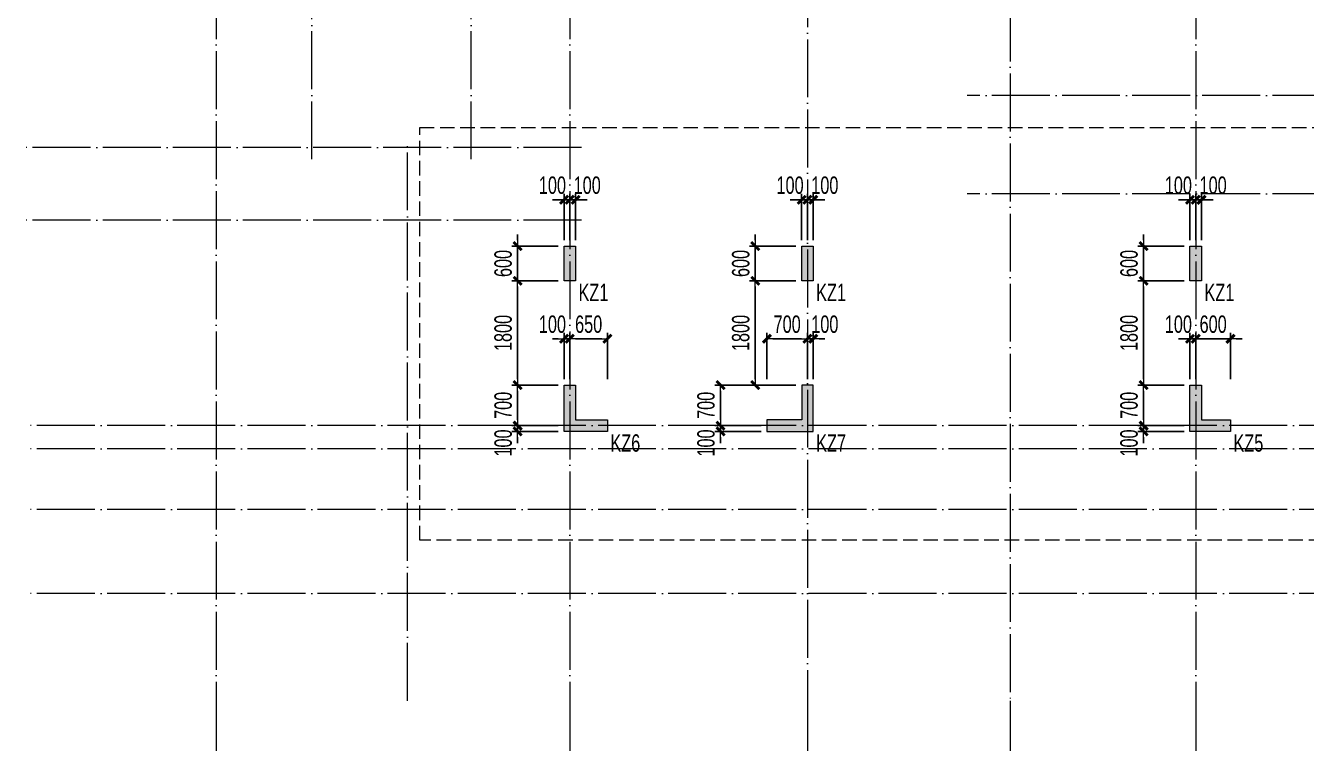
# Model space of a CAD drawing. Extents: x -129922 to 1190196, y -520662 to 139923.
# Drawn here: x 287206 to 309305, y -415658 to -403263 of the extents above; entities that cross this region are included whole.
import ezdxf
from ezdxf.enums import TextEntityAlignment as Align

# ---------------------------------------------------------------- set-up
doc = ezdxf.new("R2010")
doc.units = 0
doc.header["$LTSCALE"] = 1000
doc.header["$MEASUREMENT"] = 0
doc.linetypes.add('DASH', pattern=[0.35, 0.25, -0.1])
doc.linetypes.add('DOTE', pattern=[2.42, 2, -0.2, 0.02, -0.2])
for name, color, linetype, lineweight in [('A-标注-轴号', 3, 'Continuous', 15), ('A-轴线-塔楼', 1, 'DOTE', 9), ('A-轴线-隔墙', 41, 'DOTE', 9), ('S-墙柱-DIM', 3, 'Continuous', 20), ('S-墙柱-HATCH', 251, 'Continuous', 9), ('S-墙柱-WALL', 6, 'Continuous', 20), ('S-板-BEAM', 4, 'DASH', 20), ('S-通用-TEXT', 7, 'Continuous', 20)]:
    doc.layers.add(name, color=color, linetype=linetype, lineweight=lineweight)
doc.styles.add('BW_Dim', font='Bweng.shx', dxfattribs={"width": 0.7, "bigfont": 'hztxt.shx'})
doc.dimstyles.new('Cyz_100_100', dxfattribs={"dimtxt": 300, "dimasz": 100, "dimexe": 100, "dimexo": 100, "dimgap": 100, "dimtad": 1, "dimdec": 0, "dimzin": 0, "dimdsep": 46, "dimtxsty": 'BW_Dim', "dimblk": '_bwk', "dimcen": 0, "dimclrt": 7, "dimadec": 0, "dimazin": 0, "dimtfac": 1, "dimtdec": 0, "dimtix": 1, "dimtmove": 2, "dimatfit": 0, "dimfxl": 0, "dimtolj": 1, "dimtzin": 0, "dimarcsym": 0})

# ---------------------------------------------------------------- blocks, each defined once
blk = doc.blocks.new('_bwk')
blk.add_line((-1, 0), (0, 0))
at = {"const_width": 0.5}
blk.add_lwpolyline([(-0.7, -0.7), (0.7, 0.7)], dxfattribs=at)
blk = doc.blocks.new('*D349')
at = {"layer": 'Defpoints', "color": 0, "transparency": 16777216}
for p in [(295696, -407671), (296496, -407671), (296496, -409471)]:
    blk.add_point(p, dxfattribs=at)
at = {"layer": 'S-墙柱-DIM', "color": 0, "lineweight": -2, "transparency": 16777216}
for p, q in [((296396, -407671), (295596, -407671)), ((295696, -409371), (295696, -407771)), ((296396, -409471), (295596, -409471))]:
    blk.add_line(p, q, dxfattribs=at)
at = {"layer": 'S-墙柱-DIM', "color": 0, "lineweight": -2, "transparency": 16777216, "xscale": 100, "yscale": 100, "zscale": 100}
for p, rotation in [((295696, -407671), 90), ((295696, -409471), 270)]:
    blk.add_blockref('_bwk', p, dxfattribs=dict(at, rotation=rotation))
at = {"layer": 'S-墙柱-DIM', "color": 7, "transparency": 16777216, "insert": (295446, -408571), "char_height": 300, "attachment_point": 5, "rotation": 90, "style": 'BW_Dim'}
blk.add_mtext('\\A1;1800', dxfattribs=at)
blk = doc.blocks.new('*D350')
at = {"layer": 'Defpoints', "color": 0, "transparency": 16777216}
for p in [(295696, -407071), (296496, -407071), (296496, -407671)]:
    blk.add_point(p, dxfattribs=at)
at = {"layer": 'S-墙柱-DIM', "color": 0, "lineweight": -2, "transparency": 16777216}
for p, q in [((295696, -406971), (295696, -406871)), ((296396, -407071), (295596, -407071)), ((295696, -407671), (295696, -407071)), ((296396, -407671), (295596, -407671)), ((295696, -407771), (295696, -407871))]:
    blk.add_line(p, q, dxfattribs=at)
at = {"layer": 'S-墙柱-DIM', "color": 0, "lineweight": -2, "transparency": 16777216, "xscale": 100, "yscale": 100, "zscale": 100}
for p, rotation in [((295696, -407071), 270), ((295696, -407671), 90)]:
    blk.add_blockref('_bwk', p, dxfattribs=dict(at, rotation=rotation))
at = {"layer": 'S-墙柱-DIM', "color": 7, "transparency": 16777216, "insert": (295446, -407371), "char_height": 300, "attachment_point": 5, "rotation": 90, "style": 'BW_Dim'}
blk.add_mtext('\\A1;600', dxfattribs=at)
blk = doc.blocks.new('*D351')
at = {"layer": 'Defpoints', "color": 0, "transparency": 16777216}
for p in [(296596, -406271), (296496, -407071), (296596, -407071)]:
    blk.add_point(p, dxfattribs=at)
at = {"layer": 'S-墙柱-DIM', "color": 0, "lineweight": -2, "transparency": 16777216}
for p, q in [((296496, -406971), (296496, -406171)), ((296596, -406971), (296596, -406171)), ((296396, -406271), (296296, -406271)), ((296496, -406271), (296596, -406271)), ((296696, -406271), (296796, -406271))]:
    blk.add_line(p, q, dxfattribs=at)
at = {"layer": 'S-墙柱-DIM', "color": 0, "lineweight": -2, "transparency": 16777216, "xscale": 100, "yscale": 100, "zscale": 100}
blk.add_blockref('_bwk', (296496, -406271), dxfattribs=at)
at = {"layer": 'S-墙柱-DIM', "color": 0, "lineweight": -2, "transparency": 16777216, "xscale": 100, "yscale": 100, "zscale": 100, "rotation": 180}
blk.add_blockref('_bwk', (296596, -406271), dxfattribs=at)
at = {"layer": 'S-墙柱-DIM', "color": 7, "transparency": 16777216, "insert": (296296, -406021), "char_height": 300, "attachment_point": 5, "style": 'BW_Dim'}
blk.add_mtext('\\A1;100', dxfattribs=at)
blk = doc.blocks.new('*D352')
at = {"layer": 'Defpoints', "color": 0, "transparency": 16777216}
for p in [(296696, -406271), (296596, -407071), (296696, -407071)]:
    blk.add_point(p, dxfattribs=at)
at = {"layer": 'S-墙柱-DIM', "color": 0, "lineweight": -2, "transparency": 16777216}
for p, q in [((296596, -406971), (296596, -406171)), ((296696, -406971), (296696, -406171)), ((296496, -406271), (296396, -406271)), ((296596, -406271), (296696, -406271)), ((296796, -406271), (296896, -406271))]:
    blk.add_line(p, q, dxfattribs=at)
at = {"layer": 'S-墙柱-DIM', "color": 0, "lineweight": -2, "transparency": 16777216, "xscale": 100, "yscale": 100, "zscale": 100}
blk.add_blockref('_bwk', (296596, -406271), dxfattribs=at)
at = {"layer": 'S-墙柱-DIM', "color": 0, "lineweight": -2, "transparency": 16777216, "xscale": 100, "yscale": 100, "zscale": 100, "rotation": 180}
blk.add_blockref('_bwk', (296696, -406271), dxfattribs=at)
at = {"layer": 'S-墙柱-DIM', "color": 7, "transparency": 16777216, "insert": (296896, -406021), "char_height": 300, "attachment_point": 5, "style": 'BW_Dim'}
blk.add_mtext('\\A1;100', dxfattribs=at)
blk = doc.blocks.new('*D353')
at = {"layer": 'Defpoints', "color": 0, "transparency": 16777216}
for p in [(295696, -410171), (296496, -410171), (296496, -410271)]:
    blk.add_point(p, dxfattribs=at)
at = {"layer": 'S-墙柱-DIM', "color": 0, "lineweight": -2, "transparency": 16777216}
for p, q in [((295696, -410071), (295696, -409971)), ((296396, -410171), (295596, -410171)), ((296396, -410271), (295596, -410271)), ((295696, -410271), (295696, -410171)), ((295696, -410371), (295696, -410471))]:
    blk.add_line(p, q, dxfattribs=at)
at = {"layer": 'S-墙柱-DIM', "color": 0, "lineweight": -2, "transparency": 16777216, "xscale": 100, "yscale": 100, "zscale": 100}
for p, rotation in [((295696, -410171), 270), ((295696, -410271), 90)]:
    blk.add_blockref('_bwk', p, dxfattribs=dict(at, rotation=rotation))
at = {"layer": 'S-墙柱-DIM', "color": 7, "transparency": 16777216, "insert": (295446, -410471), "char_height": 300, "attachment_point": 5, "rotation": 90, "style": 'BW_Dim'}
blk.add_mtext('\\A1;100', dxfattribs=at)
blk = doc.blocks.new('*D354')
at = {"layer": 'Defpoints', "color": 0, "transparency": 16777216}
for p in [(295696, -409471), (296496, -409471), (296496, -410171)]:
    blk.add_point(p, dxfattribs=at)
at = {"layer": 'S-墙柱-DIM', "color": 0, "lineweight": -2, "transparency": 16777216}
for p, q in [((296396, -409471), (295596, -409471)), ((295696, -410071), (295696, -409571)), ((296396, -410171), (295596, -410171))]:
    blk.add_line(p, q, dxfattribs=at)
at = {"layer": 'S-墙柱-DIM', "color": 0, "lineweight": -2, "transparency": 16777216, "xscale": 100, "yscale": 100, "zscale": 100}
for p, rotation in [((295696, -409471), 90), ((295696, -410171), 270)]:
    blk.add_blockref('_bwk', p, dxfattribs=dict(at, rotation=rotation))
at = {"layer": 'S-墙柱-DIM', "color": 7, "transparency": 16777216, "insert": (295446, -409821), "char_height": 300, "attachment_point": 5, "rotation": 90, "style": 'BW_Dim'}
blk.add_mtext('\\A1;700', dxfattribs=at)
blk = doc.blocks.new('*D355')
at = {"layer": 'Defpoints', "color": 0, "transparency": 16777216}
for p in [(296596, -408671), (296496, -409471), (296596, -409471)]:
    blk.add_point(p, dxfattribs=at)
at = {"layer": 'S-墙柱-DIM', "color": 0, "lineweight": -2, "transparency": 16777216}
for p, q in [((296496, -409371), (296496, -408571)), ((296596, -409371), (296596, -408571)), ((296396, -408671), (296296, -408671)), ((296496, -408671), (296596, -408671)), ((296696, -408671), (296796, -408671))]:
    blk.add_line(p, q, dxfattribs=at)
at = {"layer": 'S-墙柱-DIM', "color": 0, "lineweight": -2, "transparency": 16777216, "xscale": 100, "yscale": 100, "zscale": 100}
blk.add_blockref('_bwk', (296496, -408671), dxfattribs=at)
at = {"layer": 'S-墙柱-DIM', "color": 0, "lineweight": -2, "transparency": 16777216, "xscale": 100, "yscale": 100, "zscale": 100, "rotation": 180}
blk.add_blockref('_bwk', (296596, -408671), dxfattribs=at)
at = {"layer": 'S-墙柱-DIM', "color": 7, "transparency": 16777216, "insert": (296296, -408421), "char_height": 300, "attachment_point": 5, "style": 'BW_Dim'}
blk.add_mtext('\\A1;100', dxfattribs=at)
blk = doc.blocks.new('*D356')
at = {"layer": 'Defpoints', "color": 0, "transparency": 16777216}
for p in [(297246, -408671), (296596, -409471), (297246, -409471)]:
    blk.add_point(p, dxfattribs=at)
at = {"layer": 'S-墙柱-DIM', "color": 0, "lineweight": -2, "transparency": 16777216}
for p, q in [((296596, -409371), (296596, -408571)), ((297246, -409371), (297246, -408571)), ((296696, -408671), (297146, -408671))]:
    blk.add_line(p, q, dxfattribs=at)
at = {"layer": 'S-墙柱-DIM', "color": 0, "lineweight": -2, "transparency": 16777216, "xscale": 100, "yscale": 100, "zscale": 100, "rotation": 180}
blk.add_blockref('_bwk', (296596, -408671), dxfattribs=at)
at = {"layer": 'S-墙柱-DIM', "color": 0, "lineweight": -2, "transparency": 16777216, "xscale": 100, "yscale": 100, "zscale": 100}
blk.add_blockref('_bwk', (297246, -408671), dxfattribs=at)
at = {"layer": 'S-墙柱-DIM', "color": 7, "transparency": 16777216, "insert": (296921, -408421), "char_height": 300, "attachment_point": 5, "style": 'BW_Dim'}
blk.add_mtext('\\A1;650', dxfattribs=at)
blk = doc.blocks.new('*D357')
at = {"layer": 'Defpoints', "color": 0, "transparency": 16777216}
for p in [(299196, -410171), (299996, -410171), (299996, -410271)]:
    blk.add_point(p, dxfattribs=at)
at = {"layer": 'S-墙柱-DIM', "color": 0, "lineweight": -2, "transparency": 16777216}
for p, q in [((299196, -410071), (299196, -409971)), ((299896, -410171), (299096, -410171)), ((299896, -410271), (299096, -410271)), ((299196, -410271), (299196, -410171)), ((299196, -410371), (299196, -410471))]:
    blk.add_line(p, q, dxfattribs=at)
at = {"layer": 'S-墙柱-DIM', "color": 0, "lineweight": -2, "transparency": 16777216, "xscale": 100, "yscale": 100, "zscale": 100}
for p, rotation in [((299196, -410171), 270), ((299196, -410271), 90)]:
    blk.add_blockref('_bwk', p, dxfattribs=dict(at, rotation=rotation))
at = {"layer": 'S-墙柱-DIM', "color": 7, "transparency": 16777216, "insert": (298946, -410471), "char_height": 300, "attachment_point": 5, "rotation": 90, "style": 'BW_Dim'}
blk.add_mtext('\\A1;100', dxfattribs=at)
blk = doc.blocks.new('*D358')
at = {"layer": 'Defpoints', "color": 0, "transparency": 16777216}
for p in [(299196, -409471), (299996, -409471), (299996, -410171)]:
    blk.add_point(p, dxfattribs=at)
at = {"layer": 'S-墙柱-DIM', "color": 0, "lineweight": -2, "transparency": 16777216}
for p, q in [((299896, -409471), (299096, -409471)), ((299196, -410071), (299196, -409571)), ((299896, -410171), (299096, -410171))]:
    blk.add_line(p, q, dxfattribs=at)
at = {"layer": 'S-墙柱-DIM', "color": 0, "lineweight": -2, "transparency": 16777216, "xscale": 100, "yscale": 100, "zscale": 100}
for p, rotation in [((299196, -409471), 90), ((299196, -410171), 270)]:
    blk.add_blockref('_bwk', p, dxfattribs=dict(at, rotation=rotation))
at = {"layer": 'S-墙柱-DIM', "color": 7, "transparency": 16777216, "insert": (298946, -409821), "char_height": 300, "attachment_point": 5, "rotation": 90, "style": 'BW_Dim'}
blk.add_mtext('\\A1;700', dxfattribs=at)
blk = doc.blocks.new('*D359')
at = {"layer": 'Defpoints', "color": 0, "transparency": 16777216}
for p in [(300696, -408671), (299996, -409471), (300696, -409471)]:
    blk.add_point(p, dxfattribs=at)
at = {"layer": 'S-墙柱-DIM', "color": 0, "lineweight": -2, "transparency": 16777216}
for p, q in [((299996, -409371), (299996, -408571)), ((300696, -409371), (300696, -408571)), ((300096, -408671), (300596, -408671))]:
    blk.add_line(p, q, dxfattribs=at)
at = {"layer": 'S-墙柱-DIM', "color": 0, "lineweight": -2, "transparency": 16777216, "xscale": 100, "yscale": 100, "zscale": 100, "rotation": 180}
blk.add_blockref('_bwk', (299996, -408671), dxfattribs=at)
at = {"layer": 'S-墙柱-DIM', "color": 0, "lineweight": -2, "transparency": 16777216, "xscale": 100, "yscale": 100, "zscale": 100}
blk.add_blockref('_bwk', (300696, -408671), dxfattribs=at)
at = {"layer": 'S-墙柱-DIM', "color": 7, "transparency": 16777216, "insert": (300346, -408421), "char_height": 300, "attachment_point": 5, "style": 'BW_Dim'}
blk.add_mtext('\\A1;700', dxfattribs=at)
blk = doc.blocks.new('*D360')
at = {"layer": 'Defpoints', "color": 0, "transparency": 16777216}
for p in [(300796, -408671), (300696, -409471), (300796, -409471)]:
    blk.add_point(p, dxfattribs=at)
at = {"layer": 'S-墙柱-DIM', "color": 0, "lineweight": -2, "transparency": 16777216}
for p, q in [((300696, -409371), (300696, -408571)), ((300796, -409371), (300796, -408571)), ((300596, -408671), (300496, -408671)), ((300696, -408671), (300796, -408671)), ((300896, -408671), (300996, -408671))]:
    blk.add_line(p, q, dxfattribs=at)
at = {"layer": 'S-墙柱-DIM', "color": 0, "lineweight": -2, "transparency": 16777216, "xscale": 100, "yscale": 100, "zscale": 100}
blk.add_blockref('_bwk', (300696, -408671), dxfattribs=at)
at = {"layer": 'S-墙柱-DIM', "color": 0, "lineweight": -2, "transparency": 16777216, "xscale": 100, "yscale": 100, "zscale": 100, "rotation": 180}
blk.add_blockref('_bwk', (300796, -408671), dxfattribs=at)
at = {"layer": 'S-墙柱-DIM', "color": 7, "transparency": 16777216, "insert": (300996, -408421), "char_height": 300, "attachment_point": 5, "style": 'BW_Dim'}
blk.add_mtext('\\A1;100', dxfattribs=at)
blk = doc.blocks.new('*D361')
at = {"layer": 'Defpoints', "color": 0, "transparency": 16777216}
for p in [(299796, -407671), (300596, -407671), (300596, -409471)]:
    blk.add_point(p, dxfattribs=at)
at = {"layer": 'S-墙柱-DIM', "color": 0, "lineweight": -2, "transparency": 16777216}
for p, q in [((300496, -407671), (299696, -407671)), ((299796, -409371), (299796, -407771)), ((300496, -409471), (299696, -409471))]:
    blk.add_line(p, q, dxfattribs=at)
at = {"layer": 'S-墙柱-DIM', "color": 0, "lineweight": -2, "transparency": 16777216, "xscale": 100, "yscale": 100, "zscale": 100}
for p, rotation in [((299796, -407671), 90), ((299796, -409471), 270)]:
    blk.add_blockref('_bwk', p, dxfattribs=dict(at, rotation=rotation))
at = {"layer": 'S-墙柱-DIM', "color": 7, "transparency": 16777216, "insert": (299546, -408571), "char_height": 300, "attachment_point": 5, "rotation": 90, "style": 'BW_Dim'}
blk.add_mtext('\\A1;1800', dxfattribs=at)
blk = doc.blocks.new('*D362')
at = {"layer": 'Defpoints', "color": 0, "transparency": 16777216}
for p in [(299796, -407071), (300596, -407071), (300596, -407671)]:
    blk.add_point(p, dxfattribs=at)
at = {"layer": 'S-墙柱-DIM', "color": 0, "lineweight": -2, "transparency": 16777216}
for p, q in [((299796, -406971), (299796, -406871)), ((300496, -407071), (299696, -407071)), ((299796, -407671), (299796, -407071)), ((300496, -407671), (299696, -407671)), ((299796, -407771), (299796, -407871))]:
    blk.add_line(p, q, dxfattribs=at)
at = {"layer": 'S-墙柱-DIM', "color": 0, "lineweight": -2, "transparency": 16777216, "xscale": 100, "yscale": 100, "zscale": 100}
for p, rotation in [((299796, -407071), 270), ((299796, -407671), 90)]:
    blk.add_blockref('_bwk', p, dxfattribs=dict(at, rotation=rotation))
at = {"layer": 'S-墙柱-DIM', "color": 7, "transparency": 16777216, "insert": (299546, -407371), "char_height": 300, "attachment_point": 5, "rotation": 90, "style": 'BW_Dim'}
blk.add_mtext('\\A1;600', dxfattribs=at)
blk = doc.blocks.new('*D363')
at = {"layer": 'Defpoints', "color": 0, "transparency": 16777216}
for p in [(300696, -406271), (300596, -407071), (300696, -407071)]:
    blk.add_point(p, dxfattribs=at)
at = {"layer": 'S-墙柱-DIM', "color": 0, "lineweight": -2, "transparency": 16777216}
for p, q in [((300596, -406971), (300596, -406171)), ((300696, -406971), (300696, -406171)), ((300496, -406271), (300396, -406271)), ((300596, -406271), (300696, -406271)), ((300796, -406271), (300896, -406271))]:
    blk.add_line(p, q, dxfattribs=at)
at = {"layer": 'S-墙柱-DIM', "color": 0, "lineweight": -2, "transparency": 16777216, "xscale": 100, "yscale": 100, "zscale": 100}
blk.add_blockref('_bwk', (300596, -406271), dxfattribs=at)
at = {"layer": 'S-墙柱-DIM', "color": 0, "lineweight": -2, "transparency": 16777216, "xscale": 100, "yscale": 100, "zscale": 100, "rotation": 180}
blk.add_blockref('_bwk', (300696, -406271), dxfattribs=at)
at = {"layer": 'S-墙柱-DIM', "color": 7, "transparency": 16777216, "insert": (300396, -406021), "char_height": 300, "attachment_point": 5, "style": 'BW_Dim'}
blk.add_mtext('\\A1;100', dxfattribs=at)
blk = doc.blocks.new('*D364')
at = {"layer": 'Defpoints', "color": 0, "transparency": 16777216}
for p in [(300796, -406271), (300696, -407071), (300796, -407071)]:
    blk.add_point(p, dxfattribs=at)
at = {"layer": 'S-墙柱-DIM', "color": 0, "lineweight": -2, "transparency": 16777216}
for p, q in [((300696, -406971), (300696, -406171)), ((300796, -406971), (300796, -406171)), ((300596, -406271), (300496, -406271)), ((300696, -406271), (300796, -406271)), ((300896, -406271), (300996, -406271))]:
    blk.add_line(p, q, dxfattribs=at)
at = {"layer": 'S-墙柱-DIM', "color": 0, "lineweight": -2, "transparency": 16777216, "xscale": 100, "yscale": 100, "zscale": 100}
blk.add_blockref('_bwk', (300696, -406271), dxfattribs=at)
at = {"layer": 'S-墙柱-DIM', "color": 0, "lineweight": -2, "transparency": 16777216, "xscale": 100, "yscale": 100, "zscale": 100, "rotation": 180}
blk.add_blockref('_bwk', (300796, -406271), dxfattribs=at)
at = {"layer": 'S-墙柱-DIM', "color": 7, "transparency": 16777216, "insert": (300996, -406021), "char_height": 300, "attachment_point": 5, "style": 'BW_Dim'}
blk.add_mtext('\\A1;100', dxfattribs=at)
blk = doc.blocks.new('*D365')
at = {"layer": 'Defpoints', "color": 0, "transparency": 16777216}
for p in [(306496, -410171), (307296, -410171), (307296, -410271)]:
    blk.add_point(p, dxfattribs=at)
at = {"layer": 'S-墙柱-DIM', "color": 0, "lineweight": -2, "transparency": 16777216}
for p, q in [((306496, -410071), (306496, -409971)), ((307196, -410171), (306396, -410171)), ((307196, -410271), (306396, -410271)), ((306496, -410271), (306496, -410171)), ((306496, -410371), (306496, -410471))]:
    blk.add_line(p, q, dxfattribs=at)
at = {"layer": 'S-墙柱-DIM', "color": 0, "lineweight": -2, "transparency": 16777216, "xscale": 100, "yscale": 100, "zscale": 100}
for p, rotation in [((306496, -410171), 270), ((306496, -410271), 90)]:
    blk.add_blockref('_bwk', p, dxfattribs=dict(at, rotation=rotation))
at = {"layer": 'S-墙柱-DIM', "color": 7, "transparency": 16777216, "insert": (306246, -410471), "char_height": 300, "attachment_point": 5, "rotation": 90, "style": 'BW_Dim'}
blk.add_mtext('\\A1;100', dxfattribs=at)
blk = doc.blocks.new('*D366')
at = {"layer": 'Defpoints', "color": 0, "transparency": 16777216}
for p in [(306496, -409471), (307296, -409471), (307296, -410171)]:
    blk.add_point(p, dxfattribs=at)
at = {"layer": 'S-墙柱-DIM', "color": 0, "lineweight": -2, "transparency": 16777216}
for p, q in [((307196, -409471), (306396, -409471)), ((306496, -410071), (306496, -409571)), ((307196, -410171), (306396, -410171))]:
    blk.add_line(p, q, dxfattribs=at)
at = {"layer": 'S-墙柱-DIM', "color": 0, "lineweight": -2, "transparency": 16777216, "xscale": 100, "yscale": 100, "zscale": 100}
for p, rotation in [((306496, -409471), 90), ((306496, -410171), 270)]:
    blk.add_blockref('_bwk', p, dxfattribs=dict(at, rotation=rotation))
at = {"layer": 'S-墙柱-DIM', "color": 7, "transparency": 16777216, "insert": (306246, -409821), "char_height": 300, "attachment_point": 5, "rotation": 90, "style": 'BW_Dim'}
blk.add_mtext('\\A1;700', dxfattribs=at)
blk = doc.blocks.new('*D367')
at = {"layer": 'Defpoints', "color": 0, "transparency": 16777216}
for p in [(307396, -408671), (307296, -409471), (307396, -409471)]:
    blk.add_point(p, dxfattribs=at)
at = {"layer": 'S-墙柱-DIM', "color": 0, "lineweight": -2, "transparency": 16777216}
for p, q in [((307296, -409371), (307296, -408571)), ((307396, -409371), (307396, -408571)), ((307196, -408671), (307096, -408671)), ((307296, -408671), (307396, -408671)), ((307496, -408671), (307596, -408671))]:
    blk.add_line(p, q, dxfattribs=at)
at = {"layer": 'S-墙柱-DIM', "color": 0, "lineweight": -2, "transparency": 16777216, "xscale": 100, "yscale": 100, "zscale": 100}
blk.add_blockref('_bwk', (307296, -408671), dxfattribs=at)
at = {"layer": 'S-墙柱-DIM', "color": 0, "lineweight": -2, "transparency": 16777216, "xscale": 100, "yscale": 100, "zscale": 100, "rotation": 180}
blk.add_blockref('_bwk', (307396, -408671), dxfattribs=at)
at = {"layer": 'S-墙柱-DIM', "color": 7, "transparency": 16777216, "insert": (307096, -408421), "char_height": 300, "attachment_point": 5, "style": 'BW_Dim'}
blk.add_mtext('\\A1;100', dxfattribs=at)
blk = doc.blocks.new('*D368')
at = {"layer": 'Defpoints', "color": 0, "transparency": 16777216}
for p in [(307996, -408671), (307396, -409471), (307996, -409471)]:
    blk.add_point(p, dxfattribs=at)
at = {"layer": 'S-墙柱-DIM', "color": 0, "lineweight": -2, "transparency": 16777216}
for p, q in [((307396, -409371), (307396, -408571)), ((307996, -409371), (307996, -408571)), ((307296, -408671), (307196, -408671)), ((307396, -408671), (307996, -408671)), ((308096, -408671), (308196, -408671))]:
    blk.add_line(p, q, dxfattribs=at)
at = {"layer": 'S-墙柱-DIM', "color": 0, "lineweight": -2, "transparency": 16777216, "xscale": 100, "yscale": 100, "zscale": 100}
blk.add_blockref('_bwk', (307396, -408671), dxfattribs=at)
at = {"layer": 'S-墙柱-DIM', "color": 0, "lineweight": -2, "transparency": 16777216, "xscale": 100, "yscale": 100, "zscale": 100, "rotation": 180}
blk.add_blockref('_bwk', (307996, -408671), dxfattribs=at)
at = {"layer": 'S-墙柱-DIM', "color": 7, "transparency": 16777216, "insert": (307696, -408421), "char_height": 300, "attachment_point": 5, "style": 'BW_Dim'}
blk.add_mtext('\\A1;600', dxfattribs=at)
blk = doc.blocks.new('*D369')
at = {"layer": 'Defpoints', "color": 0, "transparency": 16777216}
for p in [(306496, -407671), (307296, -407671), (307196, -409471)]:
    blk.add_point(p, dxfattribs=at)
at = {"layer": 'S-墙柱-DIM', "color": 0, "lineweight": -2, "transparency": 16777216}
for p, q in [((307196, -407671), (306396, -407671)), ((306496, -409371), (306496, -407771)), ((307096, -409471), (306396, -409471))]:
    blk.add_line(p, q, dxfattribs=at)
at = {"layer": 'S-墙柱-DIM', "color": 0, "lineweight": -2, "transparency": 16777216, "xscale": 100, "yscale": 100, "zscale": 100}
for p, rotation in [((306496, -407671), 90), ((306496, -409471), 270)]:
    blk.add_blockref('_bwk', p, dxfattribs=dict(at, rotation=rotation))
at = {"layer": 'S-墙柱-DIM', "color": 7, "transparency": 16777216, "insert": (306246, -408571), "char_height": 300, "attachment_point": 5, "rotation": 90, "style": 'BW_Dim'}
blk.add_mtext('\\A1;1800', dxfattribs=at)
blk = doc.blocks.new('*D370')
at = {"layer": 'Defpoints', "color": 0, "transparency": 16777216}
for p in [(306496, -407071), (307296, -407071), (307296, -407671)]:
    blk.add_point(p, dxfattribs=at)
at = {"layer": 'S-墙柱-DIM', "color": 0, "lineweight": -2, "transparency": 16777216}
for p, q in [((306496, -406971), (306496, -406871)), ((307196, -407071), (306396, -407071)), ((306496, -407671), (306496, -407071)), ((307196, -407671), (306396, -407671)), ((306496, -407771), (306496, -407871))]:
    blk.add_line(p, q, dxfattribs=at)
at = {"layer": 'S-墙柱-DIM', "color": 0, "lineweight": -2, "transparency": 16777216, "xscale": 100, "yscale": 100, "zscale": 100}
for p, rotation in [((306496, -407071), 270), ((306496, -407671), 90)]:
    blk.add_blockref('_bwk', p, dxfattribs=dict(at, rotation=rotation))
at = {"layer": 'S-墙柱-DIM', "color": 7, "transparency": 16777216, "insert": (306246, -407371), "char_height": 300, "attachment_point": 5, "rotation": 90, "style": 'BW_Dim'}
blk.add_mtext('\\A1;600', dxfattribs=at)
blk = doc.blocks.new('*D371')
at = {"layer": 'Defpoints', "color": 0, "transparency": 16777216}
for p in [(307396, -406271), (307296, -407071), (307396, -407071)]:
    blk.add_point(p, dxfattribs=at)
at = {"layer": 'S-墙柱-DIM', "color": 0, "lineweight": -2, "transparency": 16777216}
for p, q in [((307296, -406971), (307296, -406171)), ((307396, -406971), (307396, -406171)), ((307196, -406271), (307096, -406271)), ((307296, -406271), (307396, -406271)), ((307496, -406271), (307596, -406271))]:
    blk.add_line(p, q, dxfattribs=at)
at = {"layer": 'S-墙柱-DIM', "color": 0, "lineweight": -2, "transparency": 16777216, "xscale": 100, "yscale": 100, "zscale": 100}
blk.add_blockref('_bwk', (307296, -406271), dxfattribs=at)
at = {"layer": 'S-墙柱-DIM', "color": 0, "lineweight": -2, "transparency": 16777216, "xscale": 100, "yscale": 100, "zscale": 100, "rotation": 180}
blk.add_blockref('_bwk', (307396, -406271), dxfattribs=at)
at = {"layer": 'S-墙柱-DIM', "color": 7, "transparency": 16777216, "insert": (307096, -406021), "char_height": 300, "attachment_point": 5, "style": 'BW_Dim'}
blk.add_mtext('\\A1;100', dxfattribs=at)
blk = doc.blocks.new('*D372')
at = {"layer": 'Defpoints', "color": 0, "transparency": 16777216}
for p in [(307496, -406271), (307396, -407071), (307496, -407071)]:
    blk.add_point(p, dxfattribs=at)
at = {"layer": 'S-墙柱-DIM', "color": 0, "lineweight": -2, "transparency": 16777216}
for p, q in [((307396, -406971), (307396, -406171)), ((307496, -406971), (307496, -406171)), ((307296, -406271), (307196, -406271)), ((307396, -406271), (307496, -406271)), ((307596, -406271), (307696, -406271))]:
    blk.add_line(p, q, dxfattribs=at)
at = {"layer": 'S-墙柱-DIM', "color": 0, "lineweight": -2, "transparency": 16777216, "xscale": 100, "yscale": 100, "zscale": 100}
blk.add_blockref('_bwk', (307396, -406271), dxfattribs=at)
at = {"layer": 'S-墙柱-DIM', "color": 0, "lineweight": -2, "transparency": 16777216, "xscale": 100, "yscale": 100, "zscale": 100, "rotation": 180}
blk.add_blockref('_bwk', (307496, -406271), dxfattribs=at)
at = {"layer": 'S-墙柱-DIM', "color": 7, "transparency": 16777216, "insert": (307696, -406021), "char_height": 300, "attachment_point": 5, "style": 'BW_Dim'}
blk.add_mtext('\\A1;100', dxfattribs=at)
blk = doc.blocks.new('ZHOUWANG3')
at = {"layer": 'A-标注-轴号'}
for p, q in [((88652, 226834), (88652, 222834)), ((94752, 226834), (94752, 222834)), ((98852, 226834), (98852, 222834)), ((102352, 226834), (102352, 222834)), ((105552, 226834), (105552, 222834))]:
    blk.add_line(p, q, dxfattribs=at)
at = {"layer": 'A-轴线-塔楼', "linetype": 'DOTE', "ltscale": 0.5}
for p, q in [((88652, 248942), (88652, 226834)), ((94752, 248942), (94752, 226834)), ((105552, 248942), (105552, 226834)), ((98852, 241886), (98852, 226834)), ((102352, 240086), (102352, 226834)), ((122394, 235586), (101608, 235586)), ((139798, 231586), (85362, 231586)), ((139798, 228686), (85362, 228686))]:
    blk.add_line(p, q, dxfattribs=at)
at = {"layer": 'A-轴线-隔墙', "ltscale": 0.5}
for p, q in [((90302, 236186), (90302, 248942)), ((93052, 236186), (93052, 248942)), ((122394, 237286), (101608, 237286)), ((91952, 226834), (91952, 236486)), ((94952, 236386), (85362, 236386)), ((94952, 235136), (85362, 235136)), ((139798, 231186), (85362, 231186)), ((139798, 230136), (85362, 230136))]:
    blk.add_line(p, q, dxfattribs=at)

msp = doc.modelspace()

# ---------------------------------------------------------------- hatches: boundary and pattern name
at = {"layer": 'S-墙柱-HATCH'}
h = msp.add_hatch(color=256, dxfattribs=at)
h.dxf.hatch_style = 1
h.paths.add_polyline_path([(296496.4, -407070.7), (296696.4, -407070.7), (296696.4, -407670.7), (296496.4, -407670.7)])
h = msp.add_hatch(color=256, dxfattribs=at)
h.dxf.hatch_style = 1
h.paths.add_polyline_path([(300596.4, -407070.7), (300796.4, -407070.7), (300796.4, -407670.7), (300596.4, -407670.7)])
h = msp.add_hatch(color=256, dxfattribs=at)
h.dxf.hatch_style = 1
h.paths.add_polyline_path([(307296.4, -407070.7), (307496.4, -407070.7), (307496.4, -407670.7), (307296.4, -407670.7)])
h = msp.add_hatch(color=256, dxfattribs=at)
h.dxf.hatch_style = 1
h.paths.add_polyline_path([(296496.4, -410270.7), (296496.4, -409470.7), (296696.4, -409470.7), (296696.4, -410070.7), (297246.4, -410070.7), (297246.4, -410270.7)])
h = msp.add_hatch(color=256, dxfattribs=at)
h.dxf.hatch_style = 1
h.paths.add_polyline_path([(300796.4, -410270.7), (300796.4, -409470.7), (300596.4, -409470.7), (300596.4, -410070.7), (299996.4, -410070.7), (299996.4, -410270.7)])
h = msp.add_hatch(color=256, dxfattribs=at)
h.dxf.hatch_style = 1
h.paths.add_polyline_path([(307296.4, -410270.7), (307296.4, -409470.7), (307496.4, -409470.7), (307496.4, -410070.7), (307996.4, -410070.7), (307996.4, -410270.7)])

# ---------------------------------------------------------------- linework, layer by layer
at = {"layer": 'S-墙柱-WALL'}
for points in [[(296496.4, -407070.7), (296696.4, -407070.7), (296696.4, -407670.7), (296496.4, -407670.7)], [(300596.4, -407070.7), (300796.4, -407070.7), (300796.4, -407670.7), (300596.4, -407670.7)], [(307296.4, -407070.7), (307496.4, -407070.7), (307496.4, -407670.7), (307296.4, -407670.7)], [(296496.4, -410270.7), (296496.4, -409470.7), (296696.4, -409470.7), (296696.4, -410070.7), (297246.4, -410070.7), (297246.4, -410270.7)], [(300796.4, -410270.7), (300796.4, -409470.7), (300596.4, -409470.7), (300596.4, -410070.7), (299996.4, -410070.7), (299996.4, -410270.7)], [(307296.4, -410270.7), (307296.4, -409470.7), (307496.4, -409470.7), (307496.4, -410070.7), (307996.4, -410070.7), (307996.4, -410270.7)]]:
    msp.add_lwpolyline(points, close=True, dxfattribs=at)
at = {"layer": 'S-板-BEAM'}
msp.add_lwpolyline([(294006.4, -405020.7), (333046.4, -405020.7), (333046.4, -412150.7), (294006.4, -412150.7)], close=True, dxfattribs=at)

# ---------------------------------------------------------------- block references
msp.add_blockref('ZHOUWANG3', (201844.5, -641757.1))

# ---------------------------------------------------------------- texts
at = {"layer": 'S-通用-TEXT', "style": 'BW_Dim', "width": 0.7}
for s, p in [('KZ1', (296746.4, -407720.7)), ('KZ1', (300846.4, -407720.7)), ('KZ1', (307546.4, -407720.7)), ('KZ6', (297296.4, -410320.7)), ('KZ7', (300846.4, -410320.7)), ('KZ5', (308046.4, -410320.7))]:
    msp.add_text(s, height=300, dxfattribs=at).set_placement(p, align=Align.TOP_LEFT)

# ---------------------------------------------------------------- dimensions: what is measured, and where the dimension line sits
at = {"layer": 'S-墙柱-DIM'}
for base, p1, p2, picture, middle in [((296596.4, -406270.7), (296496.4, -407070.7), (296596.4, -407070.7), '*D351', (296296.4, -406020.7)), ((296696.4, -406270.7), (296596.4, -407070.7), (296696.4, -407070.7), '*D352', (296896.4, -406020.7)), ((300696.4, -406270.7), (300596.4, -407070.7), (300696.4, -407070.7), '*D363', (300396.4, -406020.7)), ((300796.4, -406270.7), (300696.4, -407070.7), (300796.4, -407070.7), '*D364', (300996.4, -406020.7)), ((307396.4, -406270.7), (307296.4, -407070.7), (307396.4, -407070.7), '*D371', (307096.4, -406020.7)), ((307496.4, -406270.7), (307396.4, -407070.7), (307496.4, -407070.7), '*D372', (307696.4, -406020.7)), ((296596.4, -408670.7), (296496.4, -409470.7), (296596.4, -409470.7), '*D355', (296296.4, -408420.7)), ((300796.4, -408670.7), (300696.4, -409470.7), (300796.4, -409470.7), '*D360', (300996.4, -408420.7)), ((307396.4, -408670.7), (307296.4, -409470.7), (307396.4, -409470.7), '*D367', (307096.4, -408420.7))]:
    dim = msp.add_linear_dim(base=base, p1=p1, p2=p2, dimstyle='Cyz_100_100', dxfattribs=at)
    dim.commit()
    dim.dimension.update_dxf_attribs({"geometry": picture, "text_midpoint": middle, "dimtype": 128})
for base, p1, p2, picture, middle in [((295696.4, -407070.7), (296496.4, -407670.7), (296496.4, -407070.7), '*D350', (295446.4, -407370.7)), ((299796.4, -407070.7), (300596.4, -407670.7), (300596.4, -407070.7), '*D362', (299546.4, -407370.7)), ((306496.4, -407070.7), (307296.4, -407670.7), (307296.4, -407070.7), '*D370', (306246.4, -407370.7)), ((295696.4, -407670.7), (296496.4, -409470.7), (296496.4, -407670.7), '*D349', (295446.4, -408570.7)), ((299796.4, -407670.7), (300596.4, -409470.7), (300596.4, -407670.7), '*D361', (299546.4, -408570.7)), ((306496.4, -407670.7), (307196.4, -409470.7), (307296.4, -407670.7), '*D369', (306246.4, -408570.7)), ((295696.4, -409470.7), (296496.4, -410170.7), (296496.4, -409470.7), '*D354', (295446.4, -409820.7)), ((299196.4, -409470.7), (299996.4, -410170.7), (299996.4, -409470.7), '*D358', (298946.4, -409820.7)), ((306496.4, -409470.7), (307296.4, -410170.7), (307296.4, -409470.7), '*D366', (306246.4, -409820.7))]:
    dim = msp.add_linear_dim(base=base, p1=p1, p2=p2, angle=90, dimstyle='Cyz_100_100', dxfattribs=at)
    dim.commit()
    dim.dimension.update_dxf_attribs({"geometry": picture, "text_midpoint": middle})
for base, p1, p2, picture, middle in [((297246.4, -408670.7), (296596.4, -409470.7), (297246.4, -409470.7), '*D356', (296921.4, -408420.7)), ((300696.4, -408670.7), (299996.4, -409470.7), (300696.4, -409470.7), '*D359', (300346.4, -408420.7)), ((307996.4, -408670.7), (307396.4, -409470.7), (307996.4, -409470.7), '*D368', (307696.4, -408420.7))]:
    dim = msp.add_linear_dim(base=base, p1=p1, p2=p2, dimstyle='Cyz_100_100', dxfattribs=at)
    dim.commit()
    dim.dimension.update_dxf_attribs({"geometry": picture, "text_midpoint": middle})
for base, p1, p2, picture, middle in [((295696.4, -410170.7), (296496.4, -410270.7), (296496.4, -410170.7), '*D353', (295446.4, -410470.7)), ((299196.4, -410170.7), (299996.4, -410270.7), (299996.4, -410170.7), '*D357', (298946.4, -410470.7)), ((306496.4, -410170.7), (307296.4, -410270.7), (307296.4, -410170.7), '*D365', (306246.4, -410470.7))]:
    dim = msp.add_linear_dim(base=base, p1=p1, p2=p2, angle=90, dimstyle='Cyz_100_100', dxfattribs=at)
    dim.commit()
    dim.dimension.update_dxf_attribs({"geometry": picture, "text_midpoint": middle, "dimtype": 128})

doc.saveas('drawing.dxf')
